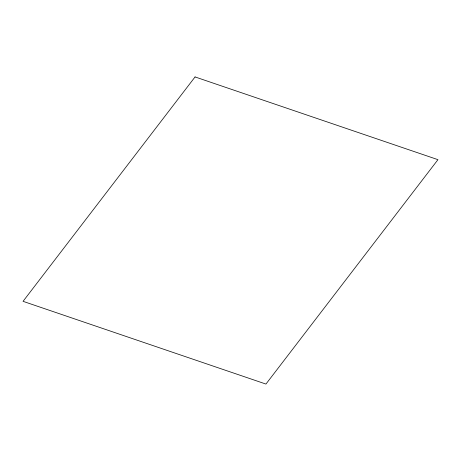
<?xml version="1.0" encoding="UTF-8"?>
<svg xmlns="http://www.w3.org/2000/svg" width="461" height="461" viewBox="0 0 461 461"><rect width="100%" height="100%" fill="white"/><g stroke="black" fill="none" stroke-linecap="round" stroke-linejoin="round"><path stroke-width="0.69" d="M195.061 76.935L23.05 301.333L265.939 384.065L437.95 159.667L195.061 76.935"/></g></svg>
